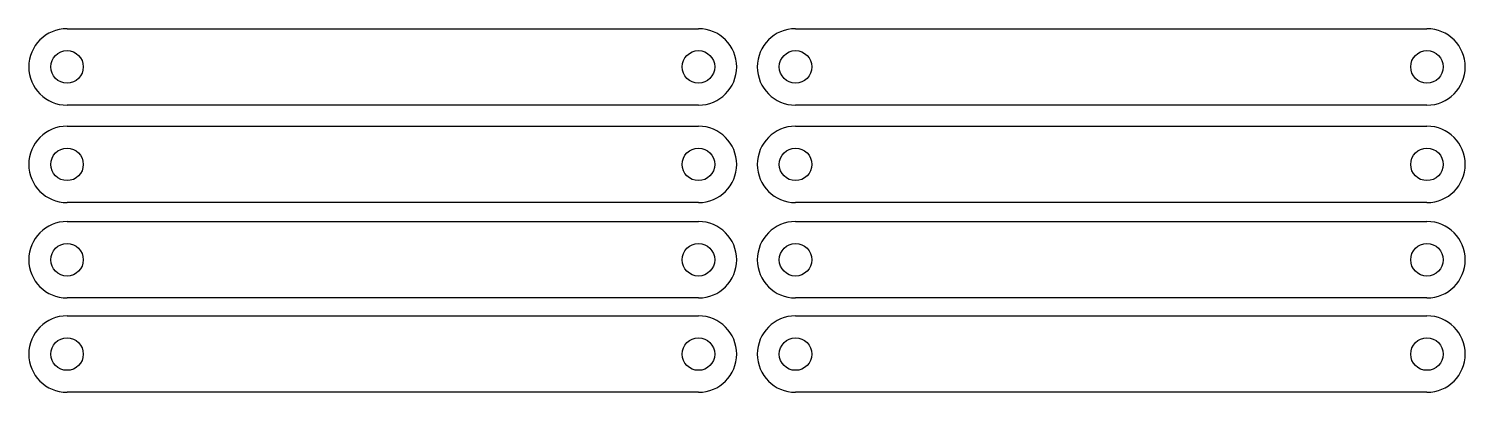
# Model space of a CAD drawing. Header units: millimetres. Extents: x 1508 to 1658, y 1480 to 1518.
import ezdxf

# ---------------------------------------------------------------- set-up
doc = ezdxf.new("R2010")
doc.units = ezdxf.units.MM

msp = doc.modelspace()

# ---------------------------------------------------------------- linework, layer by layer
for p, q in [((1512.09, 1518.07), (1578.09, 1518.07)), ((1588.24, 1518.07), (1654.24, 1518.07)), ((1578.09, 1510.07), (1512.09, 1510.07)), ((1654.24, 1510.07), (1588.24, 1510.07)), ((1512.09, 1507.87), (1578.09, 1507.87)), ((1588.24, 1507.87), (1654.24, 1507.87)), ((1578.09, 1499.87), (1512.09, 1499.87)), ((1654.24, 1499.87), (1588.24, 1499.87)), ((1512.09, 1497.89), (1578.09, 1497.89)), ((1588.24, 1497.89), (1654.24, 1497.89)), ((1578.09, 1489.89), (1512.09, 1489.89)), ((1654.24, 1489.89), (1588.24, 1489.89)), ((1512.09, 1488.02), (1578.09, 1488.02)), ((1588.24, 1488.02), (1654.24, 1488.02)), ((1578.09, 1480.02), (1512.09, 1480.02)), ((1654.24, 1480.02), (1588.24, 1480.02))]:
    msp.add_line(p, q)
for centre in [(1512.09, 1514.07), (1578.09, 1514.07), (1588.24, 1514.07), (1654.24, 1514.07), (1512.09, 1503.87), (1578.09, 1503.87), (1588.24, 1503.87), (1654.24, 1503.87), (1512.09, 1493.89), (1578.09, 1493.89), (1588.24, 1493.89), (1654.24, 1493.89), (1512.09, 1484.02), (1578.09, 1484.02), (1588.24, 1484.02), (1654.24, 1484.02)]:
    msp.add_circle(centre, 1.7)
for centre, start, end in [((1512.09, 1514.07), 90, 270), ((1578.09, 1514.07), 270, 90), ((1588.24, 1514.07), 90, 270), ((1654.24, 1514.07), 270, 90), ((1512.09, 1503.87), 90, 270), ((1578.09, 1503.87), 270, 90), ((1588.24, 1503.87), 90, 270), ((1654.24, 1503.87), 270, 90), ((1512.09, 1493.89), 90, 270), ((1578.09, 1493.89), 270, 90), ((1588.24, 1493.89), 90, 270), ((1654.24, 1493.89), 270, 90), ((1512.09, 1484.02), 90, 270), ((1578.09, 1484.02), 270, 90), ((1588.24, 1484.02), 90, 270), ((1654.24, 1484.02), 270, 90)]:
    msp.add_arc(centre, 4, start, end)

doc.saveas('drawing.dxf')
